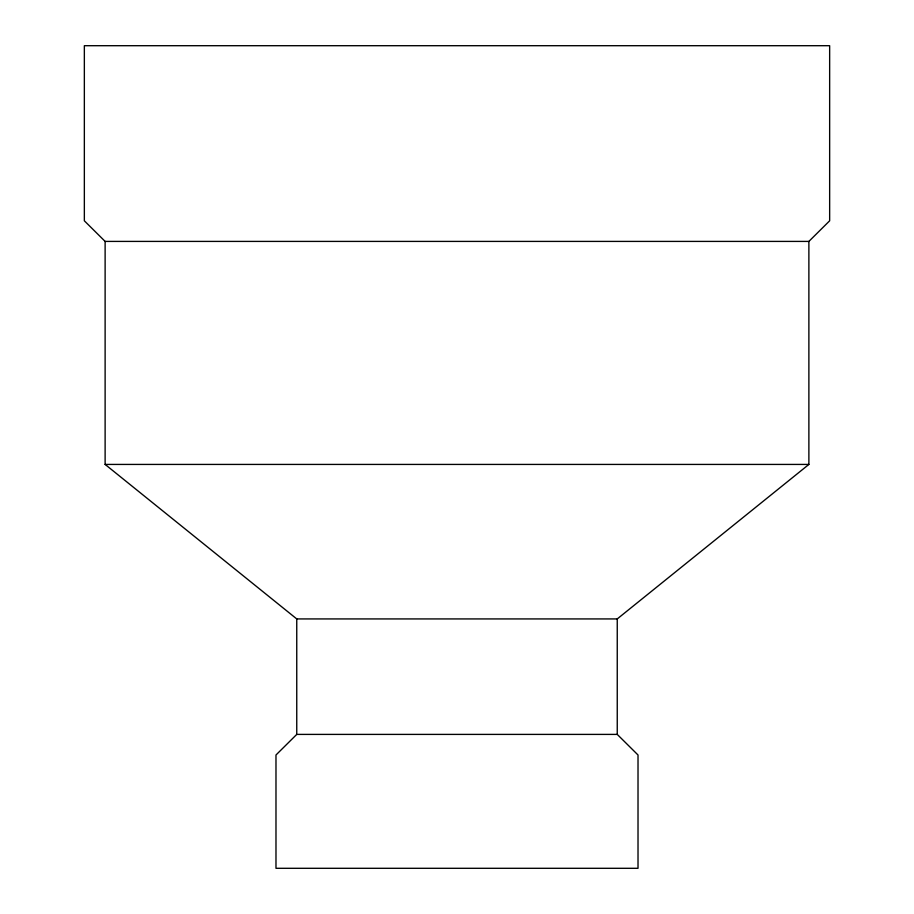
<?xml version="1.0" encoding="UTF-8"?>
<svg xmlns="http://www.w3.org/2000/svg" width="914" height="914" viewBox="0 0 914 914"><rect width="100%" height="100%" fill="white"/><g stroke="black" fill="none" stroke-linecap="round" stroke-linejoin="round"><path stroke-width="1.37" d="M296.753 734.399L275.982 754.998L275.982 868.3L638.018 868.3L638.018 754.998L617.247 734.399L296.753 734.399L296.753 618.927L105.121 464.426L105.121 241.41L84.351 220.8L84.351 45.7L829.649 45.7L829.649 220.8L808.879 241.41L105.121 241.41M296.753 618.927L617.247 618.927L808.879 464.426L808.879 241.41M105.121 464.426L808.879 464.426M617.247 618.927L617.247 734.399"/></g></svg>
